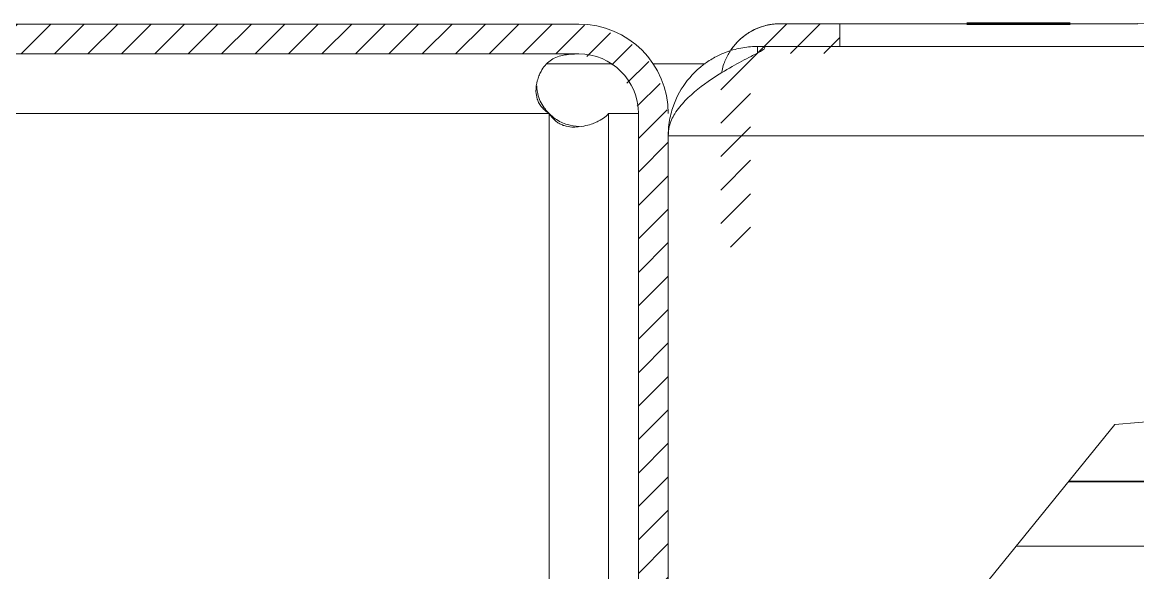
# Model space of a CAD drawing. Header units: millimetres. Extents: x -16985 to -606, y 2122 to 9380.
# Drawn here: x -1749.7 to -1674.8, y 7622.2 to 7659.2 of the extents above; entities that cross this region are included whole.
import ezdxf

# ---------------------------------------------------------------- set-up
doc = ezdxf.new("R2010")
doc.units = ezdxf.units.MM
doc.linetypes.add('K5LT_THIN', pattern=[0])
pattern_1 = [(45, (0, 0), (-1.122532, 1.122532), [])]

msp = doc.modelspace()

# ---------------------------------------------------------------- hatches: boundary and pattern name
h = msp.add_hatch()
h.set_pattern_fill('ANSI31_ISO', style=0, pattern_type=0)
h.set_pattern_definition(pattern_1)
h.paths.add_polyline_path([(-1712.293, 7657.066), (-1709.919, 7656.286), (-1708.472, 7654.251), (-1708.293, 7653.066), (-1708.293, 7554.066), (-1706.293, 7554.066), (-1706.293, 7653.066), (-1707.079, 7656.036), (-1709.233, 7658.228), (-1712.189, 7659.066), (-1712.293, 7659.066), (-1813.956, 7659.066), (-1813.956, 7657.066)])
h = msp.add_hatch()
h.set_pattern_fill('ANSI31_ISO', style=0, pattern_type=0)
h.set_pattern_definition(pattern_1)
h.paths.add_polyline_path([(-1700.762, 7644.09), (-1700.763, 7655.09), (-1700.178, 7656.505), (-1698.763, 7657.091), (-1698.763, 7657.091), (-1694.763, 7657.091), (-1694.764, 7659.091), (-1698.764, 7659.091), (-1701.128, 7658.317), (-1702.578, 7656.295), (-1702.763, 7655.09), (-1702.762, 7644.09)])

# ---------------------------------------------------------------- linework, layer by layer
at = {"color": 7, "linetype": 'K5LT_THIN', "lineweight": 18}
for p, q in [((-1813.956, 7659.066), (-1712.293, 7659.066)), ((-1698.764, 7659.095), (-1519.764, 7659.112)), ((-1698.764, 7659.091), (-1698.764, 7659.095)), ((-1694.764, 7659.091), (-1698.764, 7659.091)), ((-1674.764, 7659.097), (-1694.764, 7659.095)), ((-1694.764, 7659.095), (-1674.764, 7659.097)), ((-1674.764, 7659.097), (-1694.764, 7659.095)), ((-1694.764, 7659.095), (-1674.764, 7659.097)), ((-1674.764, 7659.097), (-1694.764, 7659.095)), ((-1694.764, 7659.095), (-1674.764, 7659.097)), ((-1674.764, 7659.097), (-1694.764, 7659.095)), ((-1694.764, 7659.095), (-1674.764, 7659.097)), ((-1674.764, 7659.097), (-1694.764, 7659.095)), ((-1674.764, 7659.096), (-1694.764, 7659.094)), ((-1694.764, 7659.094), (-1674.764, 7659.096)), ((-1674.764, 7659.096), (-1694.764, 7659.094)), ((-1694.764, 7659.094), (-1674.764, 7659.096)), ((-1674.764, 7659.096), (-1694.764, 7659.094)), ((-1694.764, 7659.094), (-1674.764, 7659.096)), ((-1674.764, 7659.096), (-1694.764, 7659.094)), ((-1694.764, 7659.094), (-1674.764, 7659.096)), ((-1674.764, 7659.096), (-1694.764, 7659.094)), ((-1694.764, 7659.094), (-1674.764, 7659.096)), ((-1674.764, 7659.096), (-1694.764, 7659.094)), ((-1694.764, 7659.094), (-1674.764, 7659.096)), ((-1674.764, 7659.096), (-1694.764, 7659.094)), ((-1694.764, 7659.094), (-1674.764, 7659.096)), ((-1674.764, 7659.096), (-1694.764, 7659.095)), ((-1694.764, 7659.095), (-1674.764, 7659.096)), ((-1694.764, 7659.093), (-1674.764, 7659.095)), ((-1674.764, 7659.095), (-1694.764, 7659.093)), ((-1694.764, 7659.093), (-1674.764, 7659.095)), ((-1674.764, 7659.095), (-1694.764, 7659.093)), ((-1694.764, 7659.093), (-1674.764, 7659.095)), ((-1674.764, 7659.095), (-1694.764, 7659.093)), ((-1694.764, 7659.093), (-1674.764, 7659.095)), ((-1674.764, 7659.095), (-1694.764, 7659.093)), ((-1694.764, 7659.093), (-1674.764, 7659.095)), ((-1674.764, 7659.095), (-1694.764, 7659.093)), ((-1694.764, 7659.093), (-1674.764, 7659.095)), ((-1674.764, 7659.095), (-1694.764, 7659.093)), ((-1694.764, 7659.093), (-1674.764, 7659.095)), ((-1694.764, 7659.095), (-1694.764, 7659.094)), ((-1694.764, 7659.095), (-1694.764, 7659.095)), ((-1694.764, 7659.095), (-1694.764, 7659.095)), ((-1694.764, 7659.095), (-1694.764, 7659.095)), ((-1694.764, 7659.095), (-1694.764, 7659.095)), ((-1694.764, 7659.095), (-1694.764, 7659.095)), ((-1674.764, 7659.094), (-1694.764, 7659.092)), ((-1694.764, 7659.092), (-1674.764, 7659.094)), ((-1674.764, 7659.094), (-1694.764, 7659.092)), ((-1694.764, 7659.092), (-1674.764, 7659.094)), ((-1674.764, 7659.094), (-1694.764, 7659.092)), ((-1694.764, 7659.092), (-1674.764, 7659.094)), ((-1674.764, 7659.094), (-1694.764, 7659.092)), ((-1694.764, 7659.092), (-1674.764, 7659.094)), ((-1674.764, 7659.094), (-1694.764, 7659.092)), ((-1694.764, 7659.092), (-1674.764, 7659.094)), ((-1674.764, 7659.094), (-1694.764, 7659.092)), ((-1694.764, 7659.092), (-1674.764, 7659.094)), ((-1674.764, 7659.094), (-1694.764, 7659.092)), ((-1694.764, 7659.092), (-1674.764, 7659.094)), ((-1674.764, 7659.094), (-1694.764, 7659.093)), ((-1694.764, 7659.094), (-1694.764, 7659.093)), ((-1694.764, 7659.094), (-1694.764, 7659.094)), ((-1694.764, 7659.094), (-1694.764, 7659.094)), ((-1694.764, 7659.094), (-1694.764, 7659.094)), ((-1694.764, 7659.094), (-1694.764, 7659.094)), ((-1694.764, 7659.094), (-1694.764, 7659.094)), ((-1694.764, 7659.094), (-1694.764, 7659.094)), ((-1674.764, 7659.093), (-1694.764, 7659.091)), ((-1694.764, 7659.091), (-1674.764, 7659.093)), ((-1674.764, 7659.093), (-1694.764, 7659.091)), ((-1694.764, 7659.091), (-1674.764, 7659.093)), ((-1674.764, 7659.093), (-1694.764, 7659.091)), ((-1694.764, 7659.091), (-1674.764, 7659.093)), ((-1674.764, 7659.093), (-1694.764, 7659.091)), ((-1694.764, 7659.091), (-1674.764, 7659.093)), ((-1674.764, 7659.093), (-1694.764, 7659.091)), ((-1694.764, 7659.092), (-1674.764, 7659.093)), ((-1694.764, 7659.093), (-1694.764, 7659.092)), ((-1694.764, 7659.093), (-1694.764, 7659.093)), ((-1694.764, 7659.093), (-1694.764, 7659.093)), ((-1694.764, 7659.093), (-1694.764, 7659.093)), ((-1694.764, 7659.093), (-1694.764, 7659.093)), ((-1694.764, 7659.093), (-1694.764, 7659.093)), ((-1694.764, 7659.093), (-1694.764, 7659.093)), ((-1694.764, 7659.092), (-1694.764, 7659.092)), ((-1694.764, 7659.092), (-1694.764, 7659.092)), ((-1694.764, 7659.092), (-1694.764, 7659.092)), ((-1694.764, 7659.092), (-1694.764, 7659.092)), ((-1694.764, 7659.092), (-1694.764, 7659.092)), ((-1694.764, 7659.092), (-1694.764, 7659.092)), ((-1694.764, 7659.092), (-1694.764, 7659.092)), ((-1694.763, 7657.566), (-1694.764, 7659.091)), ((-1694.764, 7659.091), (-1694.764, 7659.091)), ((-1694.764, 7659.091), (-1694.764, 7659.091)), ((-1694.764, 7659.091), (-1694.764, 7659.091)), ((-1694.764, 7659.091), (-1694.764, 7659.091)), ((-1674.764, 7659.096), (-1674.764, 7659.097)), ((-1674.764, 7659.097), (-1674.764, 7659.097)), ((-1674.764, 7659.097), (-1674.764, 7659.097)), ((-1674.764, 7659.097), (-1674.764, 7659.097)), ((-1674.764, 7659.097), (-1674.764, 7659.097)), ((-1674.764, 7659.095), (-1674.764, 7659.096)), ((-1674.764, 7659.096), (-1674.764, 7659.096)), ((-1674.764, 7659.096), (-1674.764, 7659.096)), ((-1674.764, 7659.096), (-1674.764, 7659.096)), ((-1674.764, 7659.096), (-1674.764, 7659.096)), ((-1674.764, 7659.096), (-1674.764, 7659.096)), ((-1674.764, 7659.096), (-1674.764, 7659.096)), ((-1674.764, 7659.096), (-1674.764, 7659.096)), ((-1674.764, 7659.095), (-1674.764, 7659.095)), ((-1674.764, 7659.095), (-1674.764, 7659.095)), ((-1674.764, 7659.095), (-1674.764, 7659.095)), ((-1674.764, 7659.095), (-1674.764, 7659.095)), ((-1674.764, 7659.095), (-1674.764, 7659.095)), ((-1674.764, 7659.095), (-1674.764, 7659.095)), ((-1674.764, 7659.093), (-1674.764, 7659.094)), ((-1674.764, 7659.094), (-1674.764, 7659.094)), ((-1674.764, 7659.094), (-1674.764, 7659.094)), ((-1674.764, 7659.094), (-1674.764, 7659.094)), ((-1674.764, 7659.094), (-1674.764, 7659.094)), ((-1674.764, 7659.094), (-1674.764, 7659.094)), ((-1674.764, 7659.094), (-1674.764, 7659.094)), ((-1674.764, 7659.094), (-1674.764, 7659.094)), ((-1674.764, 7659.093), (-1674.764, 7659.093)), ((-1674.764, 7659.093), (-1674.764, 7659.093)), ((-1674.764, 7659.093), (-1674.764, 7659.093)), ((-1674.764, 7659.093), (-1674.764, 7659.093)), ((-1700.293, 7657.566), (-1526.293, 7657.566)), ((-1700.293, 7657.566), (-1700.293, 7657.135)), ((-1813.956, 7657.066), (-1712.293, 7657.066)), ((-1702.001, 7657.443), (-1702.001, 7657.443)), ((-1702.001, 7657.441), (-1702.001, 7657.441)), ((-1710.069, 7656.391), (-1714.41, 7656.391)), ((-1703.818, 7656.391), (-1707.298, 7656.391)), ((-1714.293, 7653.066), (-2216.293, 7653.066)), ((-1714.293, 7653.066), (-1714.293, 7590.066)), ((-1708.293, 7653.066), (-1710.293, 7653.066)), ((-1710.293, 7653.066), (-1710.293, 7602.066)), ((-1708.293, 7653.066), (-1708.293, 7554.066)), ((-1706.293, 7651.566), (-1706.293, 7607.566)), ((-1706.293, 7651.566), (-1526.293, 7651.566)), ((-1676.293, 7632.194), (-1526.293, 7645.108)), ((-1696.293, 7607.566), (-1676.293, 7632.194)), ((-1524.375, 7628.33), (-1679.431, 7628.33)), ((-1524.375, 7628.391), (-1679.381, 7628.391)), ((-1682.921, 7624.032), (-1446.067, 7624.032))]:
    msp.add_line(p, q, dxfattribs=at)
at = {"color": 7, "linetype": 'K5LT_THIN', "const_width": 0.18}
for points in [[(-1682.764, 7659.096), (-1681.627, 7659.096), (-1680.614, 7659.096), (-1679.834, 7659.097), (-1679.371, 7659.097), (-1679.276, 7659.097), (-1679.558, 7659.097), (-1680.189, 7659.097), (-1681.098, 7659.096), (-1682.188, 7659.096), (-1683.34, 7659.096), (-1684.429, 7659.096), (-1685.339, 7659.096), (-1685.969, 7659.096), (-1686.252, 7659.096), (-1686.157, 7659.096), (-1685.694, 7659.096), (-1684.913, 7659.096), (-1683.9, 7659.096)], [(-1682.764, 7659.094), (-1681.627, 7659.094), (-1680.614, 7659.094), (-1679.834, 7659.094), (-1679.371, 7659.094), (-1679.276, 7659.094), (-1679.558, 7659.094), (-1680.189, 7659.094), (-1681.098, 7659.094), (-1682.188, 7659.094), (-1683.34, 7659.094), (-1684.429, 7659.094), (-1685.339, 7659.094), (-1685.969, 7659.093), (-1686.252, 7659.093), (-1686.157, 7659.093), (-1685.694, 7659.093), (-1684.913, 7659.094), (-1683.9, 7659.094)]]:
    msp.add_lwpolyline(points, close=True, dxfattribs=at)
at = {"color": 7, "linetype": 'K5LT_THIN', "lineweight": 18}
for centre, radius, start, end in [((-1712.293, 7653.066), 6, 0, 90), ((-1698.763, 7655.091), 4, 90.0056, 145.92987), ((-1712.293, 7653.066), 4, 0, 90)]:
    msp.add_arc(centre, radius, start, end, dxfattribs=at)
for points, knots in [([(-1698.764, 7659.095), (-1698.875, 7659.093), (-1699.059, 7659.089), (-1699.389, 7659.049), (-1699.721, 7658.984), (-1700.2, 7658.844), (-1700.638, 7658.641), (-1701.029, 7658.398), (-1701.269, 7658.217), (-1701.492, 7658.024), (-1701.699, 7657.819), (-1701.888, 7657.597), (-1702.134, 7657.266), (-1702.406, 7656.785), (-1702.634, 7656.233), (-1702.688, 7655.841), (-1702.695, 7655.789)], [0, 0, 0, 0, 0.059742, 0.098405, 0.137031, 0.197038, 0.3189, 0.391908, 0.464883, 0.501352, 0.574311, 0.64727, 0.683739, 0.829981, 0.977311, 1, 1, 1, 1]), ([(-1700.293, 7657.566), (-1700.161, 7657.564), (-1699.935, 7657.559), (-1699.788, 7657.508), (-1699.807, 7657.418), (-1700.086, 7657.23), (-1700.836, 7656.85), (-1702.008, 7656.232), (-1703.54, 7655.297), (-1704.905, 7654.267), (-1705.844, 7653.138), (-1706.239, 7652.304), (-1706.277, 7651.775), (-1706.293, 7651.566)], [0, 0, 0, 0, 0.049113, 0.084248, 0.119406, 0.170405, 0.269736, 0.418203, 0.570729, 0.772807, 0.868642, 0.948124, 1, 1, 1, 1]), ([(-1706.293, 7651.566), (-1706.283, 7651.821), (-1706.257, 7652.481), (-1705.946, 7653.755), (-1705.196, 7655.193), (-1704.089, 7656.295), (-1702.909, 7656.998), (-1702.07, 7657.324), (-1701.28, 7657.493), (-1700.731, 7657.559), (-1700.443, 7657.564), (-1700.293, 7657.566)], [0, 0, 0, 0, 0.070238, 0.181935, 0.392033, 0.628002, 0.724022, 0.846003, 0.895449, 0.94526, 1, 1, 1, 1]), ([(-1714.293, 7653.066), (-1714.336, 7653.097), (-1714.424, 7653.157), (-1714.549, 7653.256), (-1714.667, 7653.364), (-1714.776, 7653.48), (-1714.874, 7653.605), (-1714.959, 7653.739), (-1715.031, 7653.879), (-1715.133, 7654.145), (-1715.205, 7654.636), (-1715.132, 7655.107), (-1715.034, 7655.435), (-1714.975, 7655.596), (-1714.909, 7655.75), (-1714.706, 7656.151), (-1714.264, 7656.666), (-1713.414, 7657.025), (-1712.671, 7657.053), (-1712.293, 7657.066)], [0, 0, 0, 0, 0.021, 0.042004, 0.063011, 0.084023, 0.105039, 0.12606, 0.147083, 0.168105, 0.241093, 0.348661, 0.376388, 0.404113, 0.432337, 0.460661, 0.636933, 0.815172, 1, 1, 1, 1]), ([(-1715.125, 7654.928), (-1715.102, 7654.701), (-1715.046, 7654.148), (-1714.697, 7653.499), (-1714.378, 7653.158), (-1714.293, 7653.066)], [0, 0, 0, 0, 0.337061, 0.82203, 1, 1, 1, 1]), ([(-1712.269, 7652.196), (-1712.535, 7652.224), (-1713.089, 7652.282), (-1713.8, 7652.62), (-1714.159, 7652.945), (-1714.293, 7653.066)], [0, 0, 0, 0, 0.366961, 0.763965, 1, 1, 1, 1]), ([(-1714.293, 7653.066), (-1714.159, 7652.889), (-1713.998, 7652.675), (-1713.752, 7652.486), (-1713.64, 7652.412), (-1713.483, 7652.326), (-1713.193, 7652.209), (-1712.639, 7652.121), (-1712.01, 7652.193), (-1711.489, 7652.337), (-1711.187, 7652.456), (-1710.851, 7652.616), (-1710.513, 7652.837), (-1710.314, 7653.042), (-1710.298, 7653.061), (-1710.293, 7653.066)], [0, 0, 0, 0, 0.09862, 0.118851, 0.139084, 0.159317, 0.199841, 0.281474, 0.42043, 0.518497, 0.593739, 0.631304, 0.782537, 0.934105, 1, 1, 1, 1])]:
    msp.add_open_spline(points, degree=3, knots=knots, dxfattribs=at)

doc.saveas('drawing.dxf')
